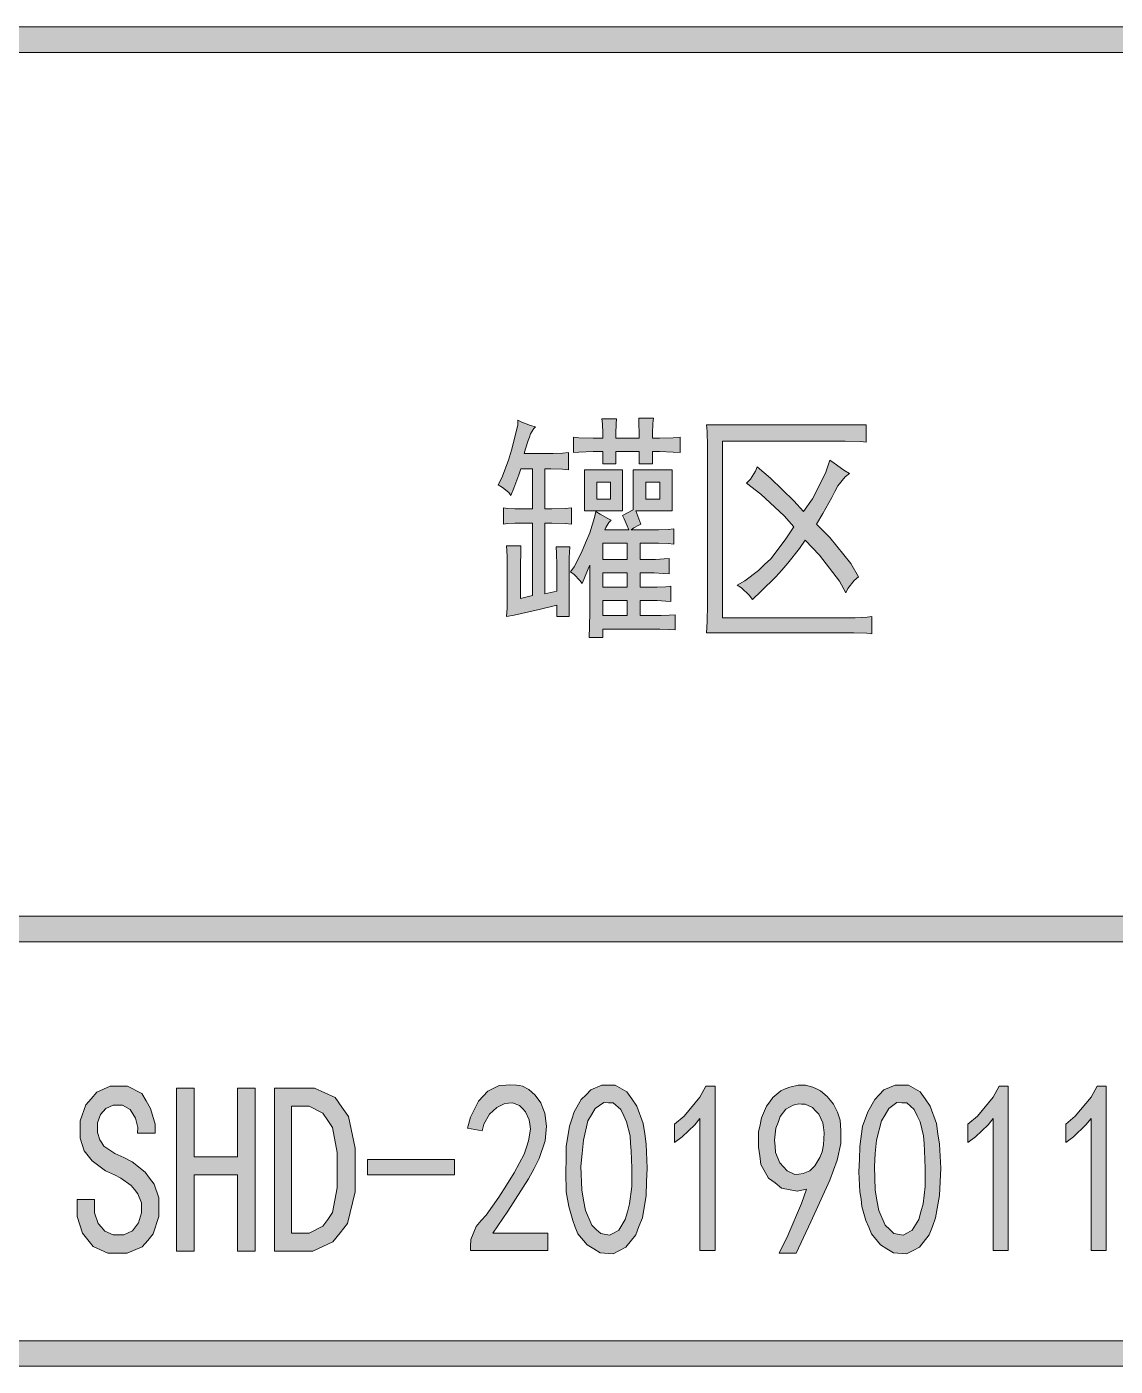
# Model space of a CAD drawing. Header units: millimetres. Extents: x 564 to 880, y 85 to 763.
# Drawn here: x 876.632 to 877.912, y 724.911 to 726.488 of the extents above; entities that cross this region are included whole.
import ezdxf

# ---------------------------------------------------------------- set-up
doc = ezdxf.new("R2010")
doc.units = ezdxf.units.MM

msp = doc.modelspace()

# ---------------------------------------------------------------- hatches: boundary and pattern name
h = msp.add_hatch(color=0)
h.dxf.hatch_style = 2
h.paths.add_polyline_path([(875.3864, 726.4576), (875.3864, 726.4877), (878.8734, 726.4877), (878.8734, 726.4576)])
h = msp.add_hatch(color=0)
h.dxf.hatch_style = 2
h.paths.add_polyline_path([(877.2698, 725.7936), (877.2554, 725.7936), (877.2554, 725.8068), (877.2347, 725.8018), (877.205, 725.795), (877.196, 725.7936), (877.1968, 725.8036), (877.1971, 725.8233), (877.1971, 725.8326), (877.1971, 725.8429), (877.1968, 725.8648), (877.196, 725.8766), (877.2132, 725.8766), (877.2129, 725.8694), (877.2125, 725.854), (877.2125, 725.8462), (877.2125, 725.8147), (877.2268, 725.8182), (877.2268, 725.9034), (877.2096, 725.9034), (877.2061, 725.9034), (877.1975, 725.903), (877.1925, 725.9023), (877.1925, 725.9216), (877.1975, 725.9209), (877.2061, 725.9202), (877.2096, 725.9202), (877.2268, 725.9202), (877.2268, 725.9674), (877.2132, 725.9674), (877.2107, 725.9603), (877.2046, 725.9445), (877.2014, 725.936), (877.1989, 725.9395), (877.1914, 725.9456), (877.1864, 725.9485), (877.1907, 725.9567), (877.1986, 725.9775), (877.2021, 725.9893), (877.2053, 726.0014), (877.2093, 726.0193), (877.2096, 726.0247), (877.2143, 726.0225), (877.2243, 726.0186), (877.2304, 726.0168), (877.2282, 726.0147), (877.2243, 726.0086), (877.2232, 726.0047), (877.2218, 726.0007), (877.2186, 725.9911), (877.2168, 725.9853), (877.2458, 725.9853), (877.2511, 725.9853), (877.2626, 725.986), (877.269, 725.9868), (877.269, 725.9664), (877.2622, 725.9671), (877.2483, 725.9674), (877.2411, 725.9674), (877.2411, 725.9202), (877.2494, 725.9202), (877.2651, 725.9209), (877.2726, 725.9216), (877.2726, 725.9023), (877.2651, 725.903), (877.2494, 725.9034), (877.2411, 725.9034), (877.2411, 725.8204), (877.2554, 725.8236), (877.2554, 725.8472), (877.2554, 725.854), (877.2551, 725.868), (877.2547, 725.8755), (877.2708, 725.8755), (877.2698, 725.863)])
h = msp.add_hatch(color=0)
h.dxf.hatch_style = 2
h.paths.add_polyline_path([(877.3689, 726.0272), (877.3681, 726.0208), (877.3678, 726.0089), (877.3678, 726.0036), (877.376, 726.0036), (877.3921, 726.0039), (877.4003, 726.0047), (877.4003, 725.9868), (877.3921, 725.9871), (877.376, 725.9878), (877.3678, 725.9878), (877.3678, 725.9732), (877.3524, 725.9732), (877.3524, 725.9878), (877.3249, 725.9878), (877.3249, 725.9732), (877.3095, 725.9732), (877.3095, 725.9878), (877.298, 725.9878), (877.2812, 725.9871), (877.2751, 725.9868), (877.2751, 726.0047), (877.2812, 726.0039), (877.298, 726.0036), (877.3095, 726.0036), (877.3095, 726.0089), (877.3091, 726.0204), (877.3084, 726.0261), (877.3256, 726.0261), (877.3252, 726.0204), (877.3249, 726.0089), (877.3249, 726.0036), (877.3524, 726.0036), (877.3524, 726.0089), (877.352, 726.0208), (877.3517, 726.0272)])
h = msp.add_hatch(color=0)
h.dxf.hatch_style = 2
h.paths.add_polyline_path([(877.6193, 725.9989), (877.6129, 725.9996), (877.5946, 726), (877.5835, 726), (877.4504, 726), (877.4504, 725.7921), (877.5971, 725.7921), (877.6061, 725.7921), (877.6204, 725.7928), (877.6257, 725.7936), (877.6257, 725.7732), (877.62, 725.7739), (877.6046, 725.7742), (877.5953, 725.7742), (877.4315, 725.7742), (877.4322, 725.7878), (877.4325, 725.8075), (877.4325, 725.8136), (877.4325, 725.9843), (877.4325, 725.9939), (877.4322, 726.0115), (877.4315, 726.0193), (877.6193, 726.0193)])
h = msp.add_hatch(color=0)
h.dxf.hatch_style = 2
h.paths.add_polyline_path([(877.4909, 725.9699), (877.5066, 725.9564), (877.5342, 725.9299), (877.5456, 725.917), (877.556, 725.932), (877.5714, 725.9624), (877.5764, 725.9778), (877.5814, 725.9739), (877.5928, 725.966), (877.5996, 725.9621), (877.5946, 725.9581), (877.586, 725.9474), (877.5825, 725.9406), (877.5789, 725.9338), (877.5681, 725.9148), (877.561, 725.9023), (877.5764, 725.8866), (877.6011, 725.8558), (877.6104, 725.8404), (877.605, 725.8361), (877.5975, 725.8265), (877.5953, 725.8215), (877.5878, 725.8351), (877.5642, 725.8658), (877.5474, 725.8834), (877.541, 725.8737), (877.527, 725.8562), (877.5202, 725.8483), (877.513, 725.8404), (877.4959, 725.8233), (877.4855, 725.8136), (877.4816, 725.8186), (877.4726, 725.8272), (877.4676, 725.8304), (877.4766, 725.8354), (877.4927, 725.8476), (877.4998, 725.8547), (877.507, 725.8615), (877.5241, 725.8837), (877.5342, 725.8991), (877.5227, 725.912), (877.4952, 725.9377), (877.4783, 725.9506), (877.483, 725.9553), (877.4891, 725.9646)])
h = msp.add_hatch(color=0)
h.paths.add_polyline_path([(877.2715, 725.8462), (877.2758, 725.8519), (877.2844, 725.8691), (877.2891, 725.8805), (877.2941, 725.892), (877.2998, 725.9102), (877.3012, 725.917), (877.3062, 725.9141), (877.3152, 725.9091), (877.3191, 725.907), (877.3166, 725.9041), (877.313, 725.8984), (877.312, 725.8955), (877.3399, 725.8955), (877.3381, 725.9002), (877.3345, 725.9084), (877.3327, 725.9123), (877.3452, 725.9191), (877.3452, 725.9664), (877.391, 725.9664), (877.391, 725.9181), (877.3481, 725.9181), (877.3542, 725.9023), (877.3517, 725.9013), (877.346, 725.898), (877.3427, 725.8955), (877.3706, 725.8955), (877.3749, 725.8955), (877.3864, 725.8962), (877.3928, 725.8966), (877.3928, 725.8787), (877.3864, 725.8794), (877.3749, 725.8798), (877.3706, 725.8798), (877.3535, 725.8798), (877.3535, 725.8608), (877.3671, 725.8608), (877.3714, 725.8608), (877.3817, 725.8615), (877.3875, 725.8619), (877.3875, 725.844), (877.3803, 725.8444), (877.3699, 725.8451), (877.3671, 725.8451), (877.3535, 725.8451), (877.3535, 725.8283), (877.3689, 725.8283), (877.3732, 725.8283), (877.3835, 725.8286), (877.3893, 725.8293), (877.3893, 725.8114), (877.3835, 725.8118), (877.3732, 725.8125), (877.3689, 725.8125), (877.3535, 725.8125), (877.3535, 725.7946), (877.376, 725.7946), (877.3782, 725.7946), (877.3875, 725.795), (877.3946, 725.7957), (877.3946, 725.7778), (877.3864, 725.7782), (877.3767, 725.7789), (877.3095, 725.7789), (877.3095, 725.7689), (877.2934, 725.7689), (877.2937, 725.7818), (877.2941, 725.7986), (877.2941, 725.8025), (877.2941, 725.854), (877.2923, 725.8497), (877.288, 725.839), (877.2851, 725.8326), (877.2823, 725.8361), (877.2758, 725.8429)])
h.paths.add_polyline_path([(877.3381, 725.8608), (877.3381, 725.8798), (877.3095, 725.8798), (877.3095, 725.8608)])
h.paths.add_polyline_path([(877.3381, 725.7946), (877.3381, 725.8125), (877.3095, 725.8125), (877.3095, 725.7946)])
h.paths.add_polyline_path([(877.3381, 725.8283), (877.3381, 725.8451), (877.3095, 725.8451), (877.3095, 725.8283)])
h.paths.add_polyline_path([(877.3767, 725.9317), (877.3767, 725.9517), (877.3599, 725.9517), (877.3599, 725.9317)])
h = msp.add_hatch(color=0)
h.paths.add_polyline_path([(877.3327, 725.9181), (877.288, 725.9181), (877.288, 725.9664), (877.3327, 725.9664)])
h.paths.add_polyline_path([(877.3184, 725.9317), (877.3184, 725.9517), (877.3023, 725.9517), (877.3023, 725.9317)])
h = msp.add_hatch(color=0)
h.dxf.hatch_style = 2
h.paths.add_polyline_path([(878.8734, 725.4408), (878.8734, 725.4107), (875.3864, 725.4107), (875.3864, 725.4408)])
h = msp.add_hatch(color=0)
h.dxf.hatch_style = 2
h.paths.add_polyline_path([(877.1538, 725.0522), (877.1542, 725.0605), (877.1606, 725.0758), (877.1664, 725.0826), (877.1724, 725.0891), (877.1871, 725.1102), (877.196, 725.1245), (877.205, 725.1388), (877.2168, 725.161), (877.2197, 725.1689), (877.2222, 725.1767), (877.2243, 725.1903), (877.2236, 725.1961), (877.2229, 725.2014), (877.2186, 725.2107), (877.215, 725.2147), (877.2114, 725.2182), (877.2032, 725.2211), (877.1986, 725.2207), (877.1935, 725.22), (877.1846, 725.2157), (877.1803, 725.2118), (877.176, 725.2079), (877.1696, 725.1961), (877.1674, 725.1882), (877.1503, 725.1914), (877.1538, 725.2043), (877.1631, 725.2232), (877.1689, 725.229), (877.1742, 725.2351), (877.1875, 725.2415), (877.1953, 725.2419), (877.1996, 725.2426), (877.2079, 725.2422), (877.2114, 725.2415), (877.215, 725.2408), (877.2225, 725.2368), (877.2261, 725.2336), (877.23, 725.2304), (877.2365, 725.2211), (877.239, 725.215), (877.2411, 725.2089), (877.2433, 725.1939), (877.2426, 725.1853), (877.2418, 725.1767), (877.2347, 725.1556), (877.2286, 725.1438), (877.2222, 725.1317), (877.1978, 725.0937), (877.1799, 725.068), (877.2447, 725.068), (877.2447, 725.0476), (877.1538, 725.0476)])
h = msp.add_hatch(color=0)
h.dxf.hatch_style = 2
h.paths.add_polyline_path([(876.7871, 725.1005), (876.7871, 725.0876), (876.7807, 725.0669), (876.7742, 725.0594), (876.7678, 725.0519), (876.7499, 725.0444), (876.7388, 725.0444), (876.7273, 725.0444), (876.7098, 725.0522), (876.7037, 725.0601), (876.6973, 725.068), (876.6912, 725.0876), (876.6912, 725.0995), (876.6912, 725.1073), (876.7116, 725.1073), (876.7116, 725.1005), (876.7116, 725.0919), (876.7159, 725.0791), (876.7198, 725.0748), (876.7238, 725.0701), (876.7334, 725.0658), (876.7388, 725.0658), (876.746, 725.0658), (876.7563, 725.0705), (876.7599, 725.0751), (876.7631, 725.0801), (876.7667, 725.0916), (876.7667, 725.0984), (876.7667, 725.1037), (876.7624, 725.1141), (876.7585, 725.1191), (876.7545, 725.1238), (876.7427, 725.1324), (876.7352, 725.1363), (876.7245, 725.1413), (876.7087, 725.1528), (876.7041, 725.1588), (876.6994, 725.1649), (876.6948, 725.1796), (876.6948, 725.1882), (876.6948, 725.2), (876.7012, 725.219), (876.7077, 725.2261), (876.7141, 725.2336), (876.7299, 725.2408), (876.7388, 725.2408), (876.7502, 725.2408), (876.7674, 725.2322), (876.7724, 725.2236), (876.7774, 725.2147), (876.7828, 725.1961), (876.7828, 725.1857), (876.7621, 725.1857), (876.7624, 725.1921), (876.7599, 725.2032), (876.7567, 725.2082), (876.7535, 725.2132), (876.7445, 725.2186), (876.7388, 725.2186), (876.7334, 725.2186), (876.7248, 725.2147), (876.7216, 725.2111), (876.7184, 725.2075), (876.7152, 725.1975), (876.7152, 725.1914), (876.7152, 725.1864), (876.7177, 725.1778), (876.7202, 725.1742), (876.7227, 725.1703), (876.7356, 725.1617), (876.746, 725.1567), (876.756, 725.1517), (876.771, 725.1395), (876.7764, 725.1324), (876.7817, 725.1256), (876.7871, 725.1095)])
h = msp.add_hatch(color=0)
h.dxf.hatch_style = 2
h.paths.add_polyline_path([(876.9005, 725.0465), (876.8798, 725.0465), (876.8798, 725.1363), (876.8286, 725.1363), (876.8286, 725.0465), (876.8078, 725.0465), (876.8078, 725.2386), (876.8286, 725.2386), (876.8286, 725.1578), (876.8798, 725.1578), (876.8798, 725.2386), (876.9005, 725.2386)])
h = msp.add_hatch(color=0)
h.paths.add_polyline_path([(877.0182, 725.142), (877.0182, 725.1163), (877.0093, 725.0794), (877.0007, 725.0683), (876.9918, 725.0576), (876.9685, 725.0465), (876.9535, 725.0465), (876.9231, 725.0465), (876.9231, 725.2386), (876.9535, 725.2386), (876.9703, 725.2386), (876.9946, 725.2275), (877.0025, 725.2161), (877.0104, 725.205), (877.0182, 725.1678)])
h.paths.add_polyline_path([(876.9968, 725.142), (876.9968, 725.1628), (876.9914, 725.1921), (876.986, 725.2003), (876.9803, 725.2089), (876.9642, 725.2172), (876.9535, 725.2172), (876.9434, 725.2172), (876.9434, 725.068), (876.9535, 725.068), (876.9642, 725.068), (876.9803, 725.0762), (876.986, 725.0841), (876.9914, 725.0923), (876.9968, 725.1213)])
h = msp.add_hatch(color=0)
h.paths.add_polyline_path([(877.2662, 725.1549), (877.2665, 725.1699), (877.2701, 725.1936), (877.273, 725.2021), (877.2758, 725.2107), (877.2841, 725.225), (877.2898, 725.2308), (877.2952, 725.2365), (877.3084, 725.2419), (877.3163, 725.2419), (877.3241, 725.2419), (877.3377, 725.234), (877.3435, 725.2258), (877.3495, 725.2175), (877.3571, 725.1971), (877.3588, 725.1846), (877.3606, 725.1724), (877.3617, 725.1442), (877.361, 725.1281), (877.3603, 725.112), (877.356, 725.0859), (877.352, 725.0758), (877.3481, 725.0658), (877.3367, 725.0515), (877.3291, 725.0476), (877.3216, 725.0436), (877.3062, 725.0447), (877.2987, 725.0494), (877.2909, 725.054), (877.2801, 725.0669), (877.2769, 725.0748), (877.274, 725.0826), (877.2694, 725.0991), (877.268, 725.1077), (877.2665, 725.1166), (877.2658, 725.1402)])
h.paths.add_polyline_path([(877.2851, 725.1617), (877.2837, 725.1463), (877.2848, 725.1188), (877.2869, 725.1066), (877.2891, 725.0944), (877.2966, 725.0773), (877.3016, 725.0723), (877.307, 725.0673), (877.3173, 725.0655), (877.3227, 725.0683), (877.3284, 725.0715), (877.3359, 725.0841), (877.3384, 725.093), (877.341, 725.1023), (877.3435, 725.1227), (877.3435, 725.1334), (877.3435, 725.1445), (877.3427, 725.1646), (877.342, 725.1735), (877.3417, 725.1825), (877.3374, 725.1989), (877.3342, 725.2061), (877.3306, 725.2132), (877.3216, 725.2211), (877.3163, 725.2211), (877.3105, 725.2215), (877.3005, 725.2147), (877.2962, 725.2071), (877.2919, 725.2), (877.2866, 725.1771)])
h = msp.add_hatch(color=0)
h.dxf.hatch_style = 2
h.paths.add_polyline_path([(877.4236, 725.2029), (877.4175, 725.1953), (877.4028, 725.1814), (877.3939, 725.1746), (877.3939, 725.1961), (877.405, 725.2054), (877.4236, 725.2279), (877.4308, 725.2408), (877.4415, 725.2408), (877.4415, 725.0476), (877.4236, 725.0476)])
h = msp.add_hatch(color=0)
h.paths.add_polyline_path([(877.517, 725.0444), (877.527, 725.0651), (877.5431, 725.1027), (877.5492, 725.1195), (877.5381, 725.1173), (877.5195, 725.1209), (877.512, 725.127), (877.5045, 725.1327), (877.4955, 725.1488), (877.4941, 725.1588), (877.4927, 725.1689), (877.4927, 725.1871), (877.4944, 725.1953), (877.4962, 725.2036), (877.502, 725.2172), (877.5059, 725.2225), (877.5095, 725.2275), (877.5188, 725.2354), (877.5241, 725.2376), (877.5295, 725.2397), (877.5392, 725.2419), (877.5435, 725.2419), (877.5478, 725.2419), (877.5563, 725.2397), (877.561, 725.2376), (877.5656, 725.2354), (877.5735, 725.2286), (877.5771, 725.224), (877.5807, 725.2197), (877.5857, 725.2104), (877.5871, 725.2054), (877.5885, 725.2007), (877.5896, 725.1885), (877.5896, 725.1807), (877.5896, 725.1732), (877.5853, 725.1538), (877.5807, 725.142), (877.5764, 725.1302), (877.5542, 725.0812), (877.5367, 725.0444)])
h.paths.add_polyline_path([(877.512, 725.1703), (877.5127, 725.1628), (877.5177, 725.1506), (877.522, 725.146), (877.5263, 725.1413), (877.5352, 725.137), (877.5402, 725.1374), (877.5452, 725.1381), (877.5531, 725.1413), (877.556, 725.1442), (877.5588, 725.147), (877.5646, 725.1567), (877.5674, 725.1635), (877.5692, 725.1717), (877.5699, 725.186), (877.5692, 725.1921), (877.5681, 725.1978), (877.5635, 725.2079), (877.5596, 725.2118), (877.556, 725.2157), (877.5474, 725.2197), (877.5431, 725.2197), (877.5402, 725.22), (877.5334, 725.2186), (877.5291, 725.2161), (877.5249, 725.2139), (877.5181, 725.205), (877.5156, 725.1982), (877.513, 725.1914), (877.5113, 725.1774)])
h = msp.add_hatch(color=0)
h.paths.add_polyline_path([(877.6114, 725.1549), (877.6118, 725.1699), (877.615, 725.1936), (877.6182, 725.2021), (877.6211, 725.2107), (877.6293, 725.225), (877.6347, 725.2308), (877.6401, 725.2365), (877.6533, 725.2419), (877.6612, 725.2419), (877.669, 725.2419), (877.6826, 725.234), (877.6887, 725.2258), (877.6944, 725.2175), (877.702, 725.1971), (877.7037, 725.1846), (877.7055, 725.1724), (877.707, 725.1442), (877.7063, 725.1281), (877.7055, 725.112), (877.7009, 725.0859), (877.6973, 725.0758), (877.6934, 725.0658), (877.6819, 725.0515), (877.6744, 725.0476), (877.6665, 725.0436), (877.6512, 725.0447), (877.6436, 725.0494), (877.6361, 725.054), (877.6254, 725.0669), (877.6222, 725.0748), (877.619, 725.0826), (877.6143, 725.0991), (877.6132, 725.1077), (877.6118, 725.1166), (877.6107, 725.1402)])
h.paths.add_polyline_path([(877.63, 725.1617), (877.629, 725.1463), (877.6297, 725.1188), (877.6318, 725.1066), (877.6343, 725.0944), (877.6415, 725.0773), (877.6469, 725.0723), (877.6519, 725.0673), (877.6626, 725.0655), (877.668, 725.0683), (877.6733, 725.0715), (877.6812, 725.0841), (877.6837, 725.093), (877.6862, 725.1023), (877.6887, 725.1227), (877.6887, 725.1334), (877.6887, 725.1445), (877.688, 725.1646), (877.6873, 725.1735), (877.6866, 725.1825), (877.6826, 725.1989), (877.6791, 725.2061), (877.6758, 725.2132), (877.6669, 725.2211), (877.6612, 725.2211), (877.6554, 725.2215), (877.6458, 725.2147), (877.6415, 725.2071), (877.6372, 725.2), (877.6315, 725.1771)])
h = msp.add_hatch(color=0)
h.dxf.hatch_style = 2
h.paths.add_polyline_path([(877.7685, 725.2029), (877.7628, 725.1953), (877.7478, 725.1814), (877.7388, 725.1746), (877.7388, 725.1961), (877.7503, 725.2054), (877.7685, 725.2279), (877.7757, 725.2408), (877.7864, 725.2408), (877.7864, 725.0476), (877.7685, 725.0476)])
h = msp.add_hatch(color=0)
h.dxf.hatch_style = 2
h.paths.add_polyline_path([(877.8837, 725.2029), (877.8776, 725.1953), (877.863, 725.1814), (877.854, 725.1746), (877.854, 725.1961), (877.8651, 725.2054), (877.8837, 725.2279), (877.8909, 725.2408), (877.9016, 725.2408), (877.9016, 725.0476), (877.8837, 725.0476)])
h = msp.add_hatch(color=0)
h.dxf.hatch_style = 2
h.paths.add_polyline_path([(877.1349, 725.1363), (877.0325, 725.1363), (877.0325, 725.1546), (877.1349, 725.1546)])
h = msp.add_hatch(color=0)
h.dxf.hatch_style = 2
h.paths.add_polyline_path([(878.8734, 724.9413), (878.8734, 724.9113), (875.3864, 724.9113), (875.3864, 724.9413)])

# ---------------------------------------------------------------- linework, layer by layer
at = {"color": 0, "lineweight": 0}
for points in [[(875.3864, 726.4576), (875.3864, 726.4877), (878.8734, 726.4877), (878.8734, 726.4576)], [(877.2698, 725.7936), (877.2554, 725.7936), (877.2554, 725.8068), (877.2347, 725.8018), (877.205, 725.795), (877.196, 725.7936), (877.1968, 725.8036), (877.1971, 725.8233), (877.1971, 725.8326), (877.1971, 725.8429), (877.1968, 725.8648), (877.196, 725.8766), (877.2132, 725.8766), (877.2129, 725.8694), (877.2125, 725.854), (877.2125, 725.8462), (877.2125, 725.8147), (877.2268, 725.8182), (877.2268, 725.9034), (877.2096, 725.9034), (877.2061, 725.9034), (877.1975, 725.903), (877.1925, 725.9023), (877.1925, 725.9216), (877.1975, 725.9209), (877.2061, 725.9202), (877.2096, 725.9202), (877.2268, 725.9202), (877.2268, 725.9674), (877.2132, 725.9674), (877.2107, 725.9603), (877.2046, 725.9445), (877.2014, 725.936), (877.1989, 725.9395), (877.1914, 725.9456), (877.1864, 725.9485), (877.1907, 725.9567), (877.1986, 725.9775), (877.2021, 725.9893), (877.2053, 726.0014), (877.2093, 726.0193), (877.2096, 726.0247), (877.2143, 726.0225), (877.2243, 726.0186), (877.2304, 726.0168), (877.2282, 726.0147), (877.2243, 726.0086), (877.2232, 726.0047), (877.2218, 726.0007), (877.2186, 725.9911), (877.2168, 725.9853), (877.2458, 725.9853), (877.2511, 725.9853), (877.2626, 725.986), (877.269, 725.9868), (877.269, 725.9664), (877.2622, 725.9671), (877.2483, 725.9674), (877.2411, 725.9674), (877.2411, 725.9202), (877.2494, 725.9202), (877.2651, 725.9209), (877.2726, 725.9216), (877.2726, 725.9023), (877.2651, 725.903), (877.2494, 725.9034), (877.2411, 725.9034), (877.2411, 725.8204), (877.2554, 725.8236), (877.2554, 725.8472), (877.2554, 725.854), (877.2551, 725.868), (877.2547, 725.8755), (877.2708, 725.8755), (877.2698, 725.863)], [(877.3689, 726.0272), (877.3681, 726.0208), (877.3678, 726.0089), (877.3678, 726.0036), (877.376, 726.0036), (877.3921, 726.0039), (877.4003, 726.0047), (877.4003, 725.9868), (877.3921, 725.9871), (877.376, 725.9878), (877.3678, 725.9878), (877.3678, 725.9732), (877.3524, 725.9732), (877.3524, 725.9878), (877.3249, 725.9878), (877.3249, 725.9732), (877.3095, 725.9732), (877.3095, 725.9878), (877.298, 725.9878), (877.2812, 725.9871), (877.2751, 725.9868), (877.2751, 726.0047), (877.2812, 726.0039), (877.298, 726.0036), (877.3095, 726.0036), (877.3095, 726.0089), (877.3091, 726.0204), (877.3084, 726.0261), (877.3256, 726.0261), (877.3252, 726.0204), (877.3249, 726.0089), (877.3249, 726.0036), (877.3524, 726.0036), (877.3524, 726.0089), (877.352, 726.0208), (877.3517, 726.0272)], [(877.6193, 725.9989), (877.6129, 725.9996), (877.5946, 726), (877.5835, 726), (877.4504, 726), (877.4504, 725.7921), (877.5971, 725.7921), (877.6061, 725.7921), (877.6204, 725.7928), (877.6257, 725.7936), (877.6257, 725.7732), (877.62, 725.7739), (877.6046, 725.7742), (877.5953, 725.7742), (877.4315, 725.7742), (877.4322, 725.7878), (877.4325, 725.8075), (877.4325, 725.8136), (877.4325, 725.9843), (877.4325, 725.9939), (877.4322, 726.0115), (877.4315, 726.0193), (877.6193, 726.0193)], [(877.4909, 725.9699), (877.5066, 725.9564), (877.5342, 725.9299), (877.5456, 725.917), (877.556, 725.932), (877.5714, 725.9624), (877.5764, 725.9778), (877.5814, 725.9739), (877.5928, 725.966), (877.5996, 725.9621), (877.5946, 725.9581), (877.586, 725.9474), (877.5825, 725.9406), (877.5789, 725.9338), (877.5681, 725.9148), (877.561, 725.9023), (877.5764, 725.8866), (877.6011, 725.8558), (877.6104, 725.8404), (877.605, 725.8361), (877.5975, 725.8265), (877.5953, 725.8215), (877.5878, 725.8351), (877.5642, 725.8658), (877.5474, 725.8834), (877.541, 725.8737), (877.527, 725.8562), (877.5202, 725.8483), (877.513, 725.8404), (877.4959, 725.8233), (877.4855, 725.8136), (877.4816, 725.8186), (877.4726, 725.8272), (877.4676, 725.8304), (877.4766, 725.8354), (877.4927, 725.8476), (877.4998, 725.8547), (877.507, 725.8615), (877.5241, 725.8837), (877.5342, 725.8991), (877.5227, 725.912), (877.4952, 725.9377), (877.4783, 725.9506), (877.483, 725.9553), (877.4891, 725.9646)], [(877.2715, 725.8462), (877.2758, 725.8519), (877.2844, 725.8691), (877.2891, 725.8805), (877.2941, 725.892), (877.2998, 725.9102), (877.3012, 725.917), (877.3062, 725.9141), (877.3152, 725.9091), (877.3191, 725.907), (877.3166, 725.9041), (877.313, 725.8984), (877.312, 725.8955), (877.3399, 725.8955), (877.3381, 725.9002), (877.3345, 725.9084), (877.3327, 725.9123), (877.3452, 725.9191), (877.3452, 725.9664), (877.391, 725.9664), (877.391, 725.9181), (877.3481, 725.9181), (877.3542, 725.9023), (877.3517, 725.9013), (877.346, 725.898), (877.3427, 725.8955), (877.3706, 725.8955), (877.3749, 725.8955), (877.3864, 725.8962), (877.3928, 725.8966), (877.3928, 725.8787), (877.3864, 725.8794), (877.3749, 725.8798), (877.3706, 725.8798), (877.3535, 725.8798), (877.3535, 725.8608), (877.3671, 725.8608), (877.3714, 725.8608), (877.3817, 725.8615), (877.3875, 725.8619), (877.3875, 725.844), (877.3803, 725.8444), (877.3699, 725.8451), (877.3671, 725.8451), (877.3535, 725.8451), (877.3535, 725.8283), (877.3689, 725.8283), (877.3732, 725.8283), (877.3835, 725.8286), (877.3893, 725.8293), (877.3893, 725.8114), (877.3835, 725.8118), (877.3732, 725.8125), (877.3689, 725.8125), (877.3535, 725.8125), (877.3535, 725.7946), (877.376, 725.7946), (877.3782, 725.7946), (877.3875, 725.795), (877.3946, 725.7957), (877.3946, 725.7778), (877.3864, 725.7782), (877.3767, 725.7789), (877.3095, 725.7789), (877.3095, 725.7689), (877.2934, 725.7689), (877.2937, 725.7818), (877.2941, 725.7986), (877.2941, 725.8025), (877.2941, 725.854), (877.2923, 725.8497), (877.288, 725.839), (877.2851, 725.8326), (877.2823, 725.8361), (877.2758, 725.8429)], [(877.3327, 725.9181), (877.288, 725.9181), (877.288, 725.9664), (877.3327, 725.9664)], [(877.3184, 725.9317), (877.3184, 725.9517), (877.3023, 725.9517), (877.3023, 725.9317)], [(877.3767, 725.9317), (877.3767, 725.9517), (877.3599, 725.9517), (877.3599, 725.9317)], [(877.3381, 725.8608), (877.3381, 725.8798), (877.3095, 725.8798), (877.3095, 725.8608)], [(877.3381, 725.8283), (877.3381, 725.8451), (877.3095, 725.8451), (877.3095, 725.8283)], [(877.3381, 725.7946), (877.3381, 725.8125), (877.3095, 725.8125), (877.3095, 725.7946)], [(878.8734, 725.4408), (878.8734, 725.4107), (875.3864, 725.4107), (875.3864, 725.4408)], [(877.1538, 725.0522), (877.1542, 725.0605), (877.1606, 725.0758), (877.1664, 725.0826), (877.1724, 725.0891), (877.1871, 725.1102), (877.196, 725.1245), (877.205, 725.1388), (877.2168, 725.161), (877.2197, 725.1689), (877.2222, 725.1767), (877.2243, 725.1903), (877.2236, 725.1961), (877.2229, 725.2014), (877.2186, 725.2107), (877.215, 725.2147), (877.2114, 725.2182), (877.2032, 725.2211), (877.1986, 725.2207), (877.1935, 725.22), (877.1846, 725.2157), (877.1803, 725.2118), (877.176, 725.2079), (877.1696, 725.1961), (877.1674, 725.1882), (877.1503, 725.1914), (877.1538, 725.2043), (877.1631, 725.2232), (877.1689, 725.229), (877.1742, 725.2351), (877.1875, 725.2415), (877.1953, 725.2419), (877.1996, 725.2426), (877.2079, 725.2422), (877.2114, 725.2415), (877.215, 725.2408), (877.2225, 725.2368), (877.2261, 725.2336), (877.23, 725.2304), (877.2365, 725.2211), (877.239, 725.215), (877.2411, 725.2089), (877.2433, 725.1939), (877.2426, 725.1853), (877.2418, 725.1767), (877.2347, 725.1556), (877.2286, 725.1438), (877.2222, 725.1317), (877.1978, 725.0937), (877.1799, 725.068), (877.2447, 725.068), (877.2447, 725.0476), (877.1538, 725.0476)], [(876.7871, 725.1005), (876.7871, 725.0876), (876.7807, 725.0669), (876.7742, 725.0594), (876.7678, 725.0519), (876.7499, 725.0444), (876.7388, 725.0444), (876.7273, 725.0444), (876.7098, 725.0522), (876.7037, 725.0601), (876.6973, 725.068), (876.6912, 725.0876), (876.6912, 725.0995), (876.6912, 725.1073), (876.7116, 725.1073), (876.7116, 725.1005), (876.7116, 725.0919), (876.7159, 725.0791), (876.7198, 725.0748), (876.7238, 725.0701), (876.7334, 725.0658), (876.7388, 725.0658), (876.746, 725.0658), (876.7563, 725.0705), (876.7599, 725.0751), (876.7631, 725.0801), (876.7667, 725.0916), (876.7667, 725.0984), (876.7667, 725.1037), (876.7624, 725.1141), (876.7585, 725.1191), (876.7545, 725.1238), (876.7427, 725.1324), (876.7352, 725.1363), (876.7245, 725.1413), (876.7087, 725.1528), (876.7041, 725.1588), (876.6994, 725.1649), (876.6948, 725.1796), (876.6948, 725.1882), (876.6948, 725.2), (876.7012, 725.219), (876.7077, 725.2261), (876.7141, 725.2336), (876.7299, 725.2408), (876.7388, 725.2408), (876.7502, 725.2408), (876.7674, 725.2322), (876.7724, 725.2236), (876.7774, 725.2147), (876.7828, 725.1961), (876.7828, 725.1857), (876.7621, 725.1857), (876.7624, 725.1921), (876.7599, 725.2032), (876.7567, 725.2082), (876.7535, 725.2132), (876.7445, 725.2186), (876.7388, 725.2186), (876.7334, 725.2186), (876.7248, 725.2147), (876.7216, 725.2111), (876.7184, 725.2075), (876.7152, 725.1975), (876.7152, 725.1914), (876.7152, 725.1864), (876.7177, 725.1778), (876.7202, 725.1742), (876.7227, 725.1703), (876.7356, 725.1617), (876.746, 725.1567), (876.756, 725.1517), (876.771, 725.1395), (876.7764, 725.1324), (876.7817, 725.1256), (876.7871, 725.1095)], [(876.9005, 725.0465), (876.8798, 725.0465), (876.8798, 725.1363), (876.8286, 725.1363), (876.8286, 725.0465), (876.8078, 725.0465), (876.8078, 725.2386), (876.8286, 725.2386), (876.8286, 725.1578), (876.8798, 725.1578), (876.8798, 725.2386), (876.9005, 725.2386)], [(877.0182, 725.142), (877.0182, 725.1163), (877.0093, 725.0794), (877.0007, 725.0683), (876.9918, 725.0576), (876.9685, 725.0465), (876.9535, 725.0465), (876.9231, 725.0465), (876.9231, 725.2386), (876.9535, 725.2386), (876.9703, 725.2386), (876.9946, 725.2275), (877.0025, 725.2161), (877.0104, 725.205), (877.0182, 725.1678)], [(877.2662, 725.1549), (877.2665, 725.1699), (877.2701, 725.1936), (877.273, 725.2021), (877.2758, 725.2107), (877.2841, 725.225), (877.2898, 725.2308), (877.2952, 725.2365), (877.3084, 725.2419), (877.3163, 725.2419), (877.3241, 725.2419), (877.3377, 725.234), (877.3435, 725.2258), (877.3495, 725.2175), (877.3571, 725.1971), (877.3588, 725.1846), (877.3606, 725.1724), (877.3617, 725.1442), (877.361, 725.1281), (877.3603, 725.112), (877.356, 725.0859), (877.352, 725.0758), (877.3481, 725.0658), (877.3367, 725.0515), (877.3291, 725.0476), (877.3216, 725.0436), (877.3062, 725.0447), (877.2987, 725.0494), (877.2909, 725.054), (877.2801, 725.0669), (877.2769, 725.0748), (877.274, 725.0826), (877.2694, 725.0991), (877.268, 725.1077), (877.2665, 725.1166), (877.2658, 725.1402)], [(877.4236, 725.2029), (877.4175, 725.1953), (877.4028, 725.1814), (877.3939, 725.1746), (877.3939, 725.1961), (877.405, 725.2054), (877.4236, 725.2279), (877.4308, 725.2408), (877.4415, 725.2408), (877.4415, 725.0476), (877.4236, 725.0476)], [(877.517, 725.0444), (877.527, 725.0651), (877.5431, 725.1027), (877.5492, 725.1195), (877.5381, 725.1173), (877.5195, 725.1209), (877.512, 725.127), (877.5045, 725.1327), (877.4955, 725.1488), (877.4941, 725.1588), (877.4927, 725.1689), (877.4927, 725.1871), (877.4944, 725.1953), (877.4962, 725.2036), (877.502, 725.2172), (877.5059, 725.2225), (877.5095, 725.2275), (877.5188, 725.2354), (877.5241, 725.2376), (877.5295, 725.2397), (877.5392, 725.2419), (877.5435, 725.2419), (877.5478, 725.2419), (877.5563, 725.2397), (877.561, 725.2376), (877.5656, 725.2354), (877.5735, 725.2286), (877.5771, 725.224), (877.5807, 725.2197), (877.5857, 725.2104), (877.5871, 725.2054), (877.5885, 725.2007), (877.5896, 725.1885), (877.5896, 725.1807), (877.5896, 725.1732), (877.5853, 725.1538), (877.5807, 725.142), (877.5764, 725.1302), (877.5542, 725.0812), (877.5367, 725.0444)], [(877.6114, 725.1549), (877.6118, 725.1699), (877.615, 725.1936), (877.6182, 725.2021), (877.6211, 725.2107), (877.6293, 725.225), (877.6347, 725.2308), (877.6401, 725.2365), (877.6533, 725.2419), (877.6612, 725.2419), (877.669, 725.2419), (877.6826, 725.234), (877.6887, 725.2258), (877.6944, 725.2175), (877.702, 725.1971), (877.7037, 725.1846), (877.7055, 725.1724), (877.707, 725.1442), (877.7063, 725.1281), (877.7055, 725.112), (877.7009, 725.0859), (877.6973, 725.0758), (877.6934, 725.0658), (877.6819, 725.0515), (877.6744, 725.0476), (877.6665, 725.0436), (877.6512, 725.0447), (877.6436, 725.0494), (877.6361, 725.054), (877.6254, 725.0669), (877.6222, 725.0748), (877.619, 725.0826), (877.6143, 725.0991), (877.6132, 725.1077), (877.6118, 725.1166), (877.6107, 725.1402)], [(877.7685, 725.2029), (877.7628, 725.1953), (877.7478, 725.1814), (877.7388, 725.1746), (877.7388, 725.1961), (877.7503, 725.2054), (877.7685, 725.2279), (877.7757, 725.2408), (877.7864, 725.2408), (877.7864, 725.0476), (877.7685, 725.0476)], [(877.8837, 725.2029), (877.8776, 725.1953), (877.863, 725.1814), (877.854, 725.1746), (877.854, 725.1961), (877.8651, 725.2054), (877.8837, 725.2279), (877.8909, 725.2408), (877.9016, 725.2408), (877.9016, 725.0476), (877.8837, 725.0476)], [(876.9968, 725.142), (876.9968, 725.1628), (876.9914, 725.1921), (876.986, 725.2003), (876.9803, 725.2089), (876.9642, 725.2172), (876.9535, 725.2172), (876.9434, 725.2172), (876.9434, 725.068), (876.9535, 725.068), (876.9642, 725.068), (876.9803, 725.0762), (876.986, 725.0841), (876.9914, 725.0923), (876.9968, 725.1213)], [(877.2851, 725.1617), (877.2837, 725.1463), (877.2848, 725.1188), (877.2869, 725.1066), (877.2891, 725.0944), (877.2966, 725.0773), (877.3016, 725.0723), (877.307, 725.0673), (877.3173, 725.0655), (877.3227, 725.0683), (877.3284, 725.0715), (877.3359, 725.0841), (877.3384, 725.093), (877.341, 725.1023), (877.3435, 725.1227), (877.3435, 725.1334), (877.3435, 725.1445), (877.3427, 725.1646), (877.342, 725.1735), (877.3417, 725.1825), (877.3374, 725.1989), (877.3342, 725.2061), (877.3306, 725.2132), (877.3216, 725.2211), (877.3163, 725.2211), (877.3105, 725.2215), (877.3005, 725.2147), (877.2962, 725.2071), (877.2919, 725.2), (877.2866, 725.1771)], [(877.512, 725.1703), (877.5127, 725.1628), (877.5177, 725.1506), (877.522, 725.146), (877.5263, 725.1413), (877.5352, 725.137), (877.5402, 725.1374), (877.5452, 725.1381), (877.5531, 725.1413), (877.556, 725.1442), (877.5588, 725.147), (877.5646, 725.1567), (877.5674, 725.1635), (877.5692, 725.1717), (877.5699, 725.186), (877.5692, 725.1921), (877.5681, 725.1978), (877.5635, 725.2079), (877.5596, 725.2118), (877.556, 725.2157), (877.5474, 725.2197), (877.5431, 725.2197), (877.5402, 725.22), (877.5334, 725.2186), (877.5291, 725.2161), (877.5249, 725.2139), (877.5181, 725.205), (877.5156, 725.1982), (877.513, 725.1914), (877.5113, 725.1774)], [(877.63, 725.1617), (877.629, 725.1463), (877.6297, 725.1188), (877.6318, 725.1066), (877.6343, 725.0944), (877.6415, 725.0773), (877.6469, 725.0723), (877.6519, 725.0673), (877.6626, 725.0655), (877.668, 725.0683), (877.6733, 725.0715), (877.6812, 725.0841), (877.6837, 725.093), (877.6862, 725.1023), (877.6887, 725.1227), (877.6887, 725.1334), (877.6887, 725.1445), (877.688, 725.1646), (877.6873, 725.1735), (877.6866, 725.1825), (877.6826, 725.1989), (877.6791, 725.2061), (877.6758, 725.2132), (877.6669, 725.2211), (877.6612, 725.2211), (877.6554, 725.2215), (877.6458, 725.2147), (877.6415, 725.2071), (877.6372, 725.2), (877.6315, 725.1771)], [(877.1349, 725.1363), (877.0325, 725.1363), (877.0325, 725.1546), (877.1349, 725.1546)], [(878.8734, 724.9413), (878.8734, 724.9113), (875.3864, 724.9113), (875.3864, 724.9413)]]:
    msp.add_lwpolyline(points, close=True, dxfattribs=at)

doc.saveas('drawing.dxf')
